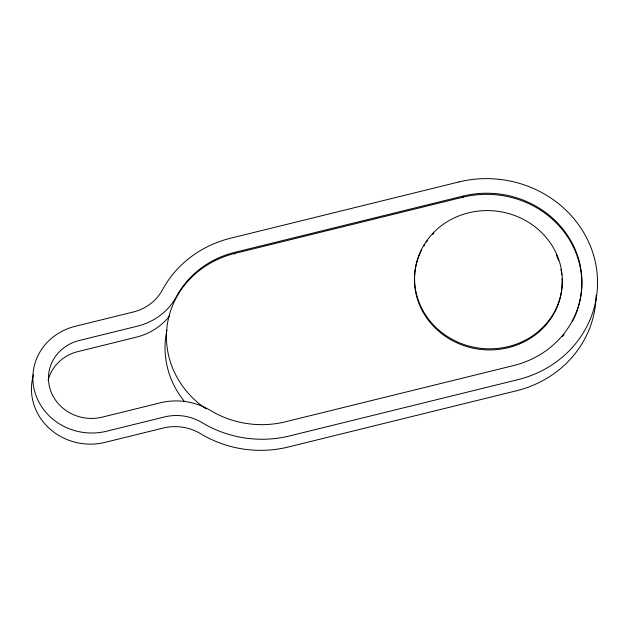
<?xml version="1.0" encoding="UTF-8"?>
<svg xmlns="http://www.w3.org/2000/svg" width="629" height="629" viewBox="0 0 629 629"><rect width="100%" height="100%" fill="white"/><g stroke="black" fill="none" stroke-linecap="round" stroke-linejoin="round"><path stroke-width="0.94" d="M234.664 254.124L234.751 253.432L462.889 197.199A93.721 87.494 7.2 0 1 559.952 226.833A93.721 87.494 7.2 0 1 572.5 321.356M462.802 197.891L462.889 197.199M33.573 374.467A58.025 54.165 7.2 0 0 48.464 427.626A58.025 54.165 7.2 0 0 105.074 442.36L163.108 428.058A46.861 43.747 7.2 0 1 200.659 433.743A109.344 102.079 7.2 0 0 288.294 447.007L516.425 390.782A109.344 102.079 7.2 0 0 596.135 295.111M169.586 315.978A62.483 58.332 7.2 0 1 136.006 337.262L77.972 351.572A42.402 39.588 7.2 0 0 48.111 380.443M206.005 408.819A93.721 87.494 7.2 0 1 167.786 321.789A93.721 87.494 7.2 0 1 234.751 253.432M564.079 334.431A93.721 87.494 7.2 0 1 562.35 336.57M184.14 401.113A93.721 87.494 7.2 0 1 166.952 330.091M562.106 278.576A73.947 69.033 7.2 0 1 473.731 348.324A73.947 69.033 7.2 0 1 421.713 249.87M423.915 245.939A73.947 69.033 7.2 0 1 424.874 244.414M426.391 242.157A73.947 69.033 7.2 0 1 427.453 240.687M432.697 234.452A73.947 69.033 7.2 0 1 433.955 233.162M556.264 254.776A73.947 69.033 7.2 0 1 558.623 260.721M560.95 269.361A73.947 69.033 7.2 0 1 561.799 274.834M458.816 181.962L230.678 238.194A109.344 102.079 7.2 0 0 162.439 289.883A46.861 43.747 7.2 0 1 133.191 312.031L75.158 326.341A58.025 54.165 7.2 0 0 35.004 392.551A58.025 54.165 7.2 0 0 106.474 431.25L164.507 416.948A46.861 43.747 7.2 0 1 202.066 422.633A109.344 102.079 7.2 0 0 289.694 435.905L517.832 379.672A109.344 102.079 7.2 0 0 593.493 254.894A109.344 102.079 7.2 0 0 458.816 181.962M463.03 196.083L234.892 252.315A93.721 87.494 7.2 0 0 176.403 296.621A62.483 58.332 7.2 0 1 137.405 326.16L79.372 340.462A42.402 39.588 7.2 0 0 50.029 388.848A42.402 39.588 7.2 0 0 102.26 417.129L160.293 402.827A62.483 58.332 7.2 0 1 210.369 410.407A93.721 87.494 7.2 0 0 285.48 421.784L513.618 365.551A93.721 87.494 7.2 0 0 578.468 258.598A93.721 87.494 7.2 0 0 463.03 196.083M439.349 330.539A73.947 69.033 7.2 0 0 560.809 294.844A73.947 69.033 7.2 0 0 465.224 213.734A73.947 69.033 7.2 0 0 439.349 330.539"/></g></svg>
